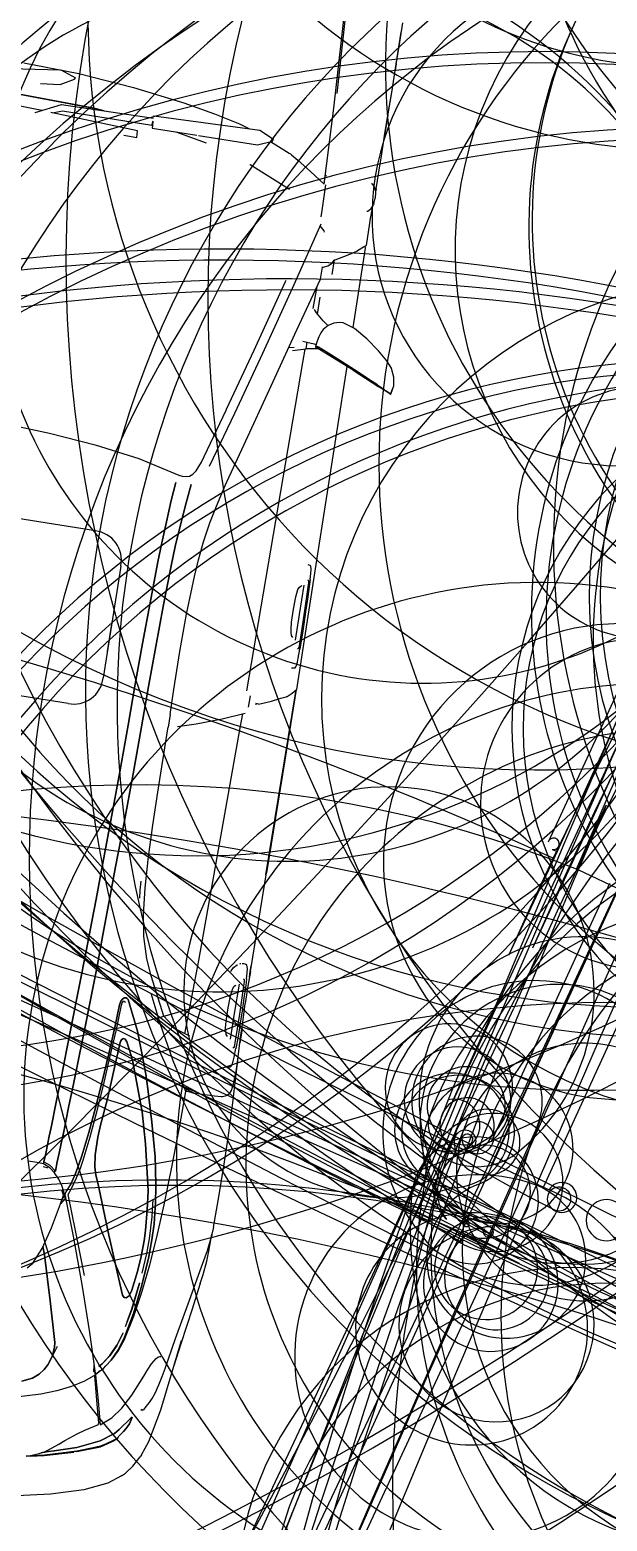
# Model space of a CAD drawing. Extents: x -640655 to -640254, y -1045449 to -1045159.
# Drawn here: x -640439.17 to -640437.814, y -1045409.075 to -1045405.577 of the extents above; entities that cross this region are included whole.
import ezdxf

# ---------------------------------------------------------------- set-up
doc = ezdxf.new("R2010")
doc.units = 0
doc.header["$MEASUREMENT"] = 0
doc.layers.get('0').update_dxf_attribs({"linetype": 'CONTINUOUS'})
doc.layers.add('T_stafaz', color=7, linetype='CONTINUOUS')

# ---------------------------------------------------------------- blocks, each defined once
blk = doc.blocks.new('berlingo')
for p, q in [((1587.2, -521.2), (3632.4, -515.8)), ((3815.2, -544.9), (3817.4, -492.9)), ((3810.4, -611.1), (3815.2, -544.9)), ((3808.8, -637.1), (3810.4, -611.1)), ((2917.9, -648.8), (3275.4, -648.8)), ((3275.4, -648.8), (3638.2, -648.8)), ((3808.8, -637.1), (3829.2, -638.9)), ((3826.6, -668.8), (3829.5, -636.3)), ((3585.2, -671.4), (2918.3, -672.2)), ((2756.6, -756.9), (2921.3, -757.4)), ((2346.5, -774.3), (2921.2, -773.2)), ((2921.2, -773.2), (3132.9, -773.5)), ((2246.1, -818.1), (2923.2, -815.6)), ((2903.3, -828.4), (2903.2, -815.6)), ((2923.2, -815.6), (3172.2, -817.2)), ((2285.8, -843.7), (2584.5, -843.8)), ((2584.5, -843.8), (2891.8, -844.2))]:
    blk.add_line(p, q)
for centre, radius, start, end in [((791.7, -640.6), 1445.3, 90.6429, 101.4903), ((1015.6, -5383.7), 6192.9, 89.33204, 92.22182), ((1296.5, -1476.7), 2295, 88.1756, 95.2181), ((11979.8, 787.8), 9058.6, 179.82409, 180.222), ((3028.5, -8780.9), 9599.2, 86.94978, 89.14194), ((3466.3, -310.2), 1117.3, 76.0971, 86.2551), ((3528.1, 67.6), 763.4, 70.7263, 83.0596), ((832.2, -1012.1), 1789.2, 94.077, 99.9533), ((1270.4, -5513), 6310.9, 92.57767, 95.14013), ((1175.7, -1363.5), 2163.3, 90.0113, 95.0156), ((2970.8, 198992.9), 198201.2, 269.480957, 269.53674), ((1369.2, -1215.7), 1997.1, 90.0203, 92.0247), ((1602.3, -63805.3), 64605.2, 89.43053, 90.147803), ((2681.2, -115777.4), 116574.9, 89.722453, 90.214672), ((2918.2, -12889.5), 13664.7, 87.64612, 89.09985), ((1139.6, -55759.4), 56594.8, 87.61417, 87.86707), ((3447.9, -239), 1026.4, 77.0085, 87.3434), ((2490, -14813.5), 15572.6, 89.01925, 90.50057), ((5700.4, 609.9), 2782.7, 177.0598, 179.2004), ((3287.1, 22289.7), 21535.4, 269.02659, 269.9787), ((3053, -8945), 9702, 87.01331, 88.66445), ((3398.4, -1684.4), 2449.4, 85.3782, 88.1028), ((3444.7, 616.7), 1206.1, 174.4579, 181.0787), ((-266.3, -7162.8), 8005.2, 76.86454, 78.33351), ((-266.3, -7162.8), 7979.2, 76.86454, 78.33351), ((2166.9, 183025.1), 182377.4, 269.92373, 270.021762), ((4178.6, -1110153.5), 1110803, 90.0650267, 90.1001923), ((-654.9, 198), 4505.8, 359.9999, 5.5819), ((1572.4, -190843.7), 191438.9, 89.597427, 89.990976), ((855.4, 318.5), 3039.4, 0.7676, 5.5779), ((2957.4, -72957.7), 73548.2, 89.568676, 90.03106), ((1684, -78771.6), 79328.6, 89.599454, 90.061356), ((3524.3, 302129.5), 301577.1, 269.755734, 270.021236), ((-1428.5, 273.1), 5226.7, 0.9794, 2.7817), ((10762.3, 572.3), 6954.4, 180.27334, 182.12815), ((510.8, -1964.2), 2461.3, 87.6436, 94.1671), ((536.8, -4065.6), 4561.2, 85.3517, 89.0554), ((-22074.6, 330.7), 25707, 359.93292, 0.37957), ((-48699.4, 212.4), 52432, 359.76785, 0.33917), ((157006.3, 1352.4), 153260.4, 180.309512, 180.505595), ((-18060.8, -172.9), 21888.3, 0.45265, 1.74326), ((194.2, -775.3), 1252.7, 95.5071, 97.6529), ((922.2, 394.6), 2747.5, 358.3895, 1.532), ((2885.2, 118.7), 2881.8, 173.4242, 178.8356), ((1631.2, 225.5), 1486.4, 172.4236, 177.4749), ((532.8, -3693.7), 4144.6, 87.6658, 92.3342), ((3728, 52.4), 2221.4, 170.1045, 176.4565), ((3728, 52.4), 2195.4, 170.1045, 176.4565), ((3078.6, 160.1), 3010.4, 175.2562, 179.3068), ((2453.2, 198), 2347.9, 175.244, 180.9331), ((-2596.9, 86), 6400.3, 359.23037, 2.47556), ((-33661.8, -575.2), 37567.9, 0.87733, 1.42535), ((1955.2, 60.8), 1108.1, 166.6109, 176.4596), ((7023.8, 54.8), 6934.8, 177.91704, 179.79024), ((4344.2, 6.1), 4207.7, 176.1173, 180.0831), ((-22176, -277.3), 25995.4, 0.61122, 1.30348), ((4300.9, -211), 3398.2, 172.6656, 176.4408), ((4300.9, -211), 3372.2, 172.6656, 176.4408), ((2132.8, 40.9), 2133.1, 176.3335, 181.0981), ((4681.2, 41), 4615.5, 178.0692, 180.509), ((6375.1, -83.6), 4871.9, 176.7856, 179.0114), ((6375.1, -83.6), 4845.9, 176.7856, 179.0114), ((4492.8, 44), 790.9, 172.4768, 177.6909), ((6857.6, 15), 3155.7, 178.8952, 180.2722), ((2132.8, -40.9), 2133.1, 178.9019, 183.6665), ((4681.2, -41), 4615.5, 179.491, 181.9308), ((4300.9, 211), 3372.2, 183.5592, 187.3344), ((6375.1, 83.6), 4845.9, 180.9886, 183.2144), ((157006.3, -1352.4), 153260.4, 179.494405, 179.690488), ((-2596.9, -86), 6400.3, 357.52444, 0.76963), ((-18060.8, 172.9), 21888.3, 358.25674, 359.54735), ((1114.8, -474.8), 1116.5, 155.0414, 157.429), ((1133.5, -474.8), 1116.5, 155.0414, 157.429), ((4344.2, -6.1), 4207.7, 179.9169, 183.8827), ((4300.9, 211), 3398.2, 183.5592, 187.3344), ((6375.1, 83.6), 4871.9, 180.9886, 183.2144), ((6857.6, -15), 3155.7, 179.7278, 181.1048), ((-48699.4, -212.4), 52432, 359.66083, 0.23215), ((-22176, 277.3), 25995.4, 358.69652, 359.38878), ((-33661.8, 575.2), 37567.9, 358.57465, 359.12267), ((7023.8, -54.8), 6934.8, 180.20976, 182.08296), ((4492.8, -44), 790.9, 182.3091, 187.5232), ((1955.2, -60.8), 1108.1, 183.5404, 193.3891), ((2453.2, -198), 2347.9, 179.0669, 184.756), ((2885.2, -118.7), 2881.8, 181.1644, 186.5758), ((3078.6, -160.1), 3010.4, 180.6932, 184.7438), ((3728, -52.4), 2221.4, 183.5435, 189.8955), ((3728, -52.4), 2195.4, 183.5435, 189.8955), ((-654.9, -198), 4505.8, 354.4181, 0.0001), ((1911.9, -100.5), 989, 187.1091, 192.3149), ((1911.9, -100.5), 963, 187.1091, 192.3149), ((1631.2, -225.5), 1486.4, 182.5251, 187.5764), ((-22074.6, -330.7), 25707, 359.62043, 0.06708), ((3639.8, -348.4), 48.3, 68.2408, 98.7673), ((10762.3, -572.3), 6954.4, 177.87185, 179.72666), ((1957.7, -105.4), 1101.1, 191.1016, 199.4994), ((922.2, -394.6), 2747.5, 358.468, 1.6105), ((-1428.5, -273.1), 5226.7, 357.2183, 359.0206), ((855.4, -318.5), 3039.4, 354.4221, 359.2324), ((2343.4, -291.5), 816.3, 190.0718, 198.5021), ((2343.4, -291.5), 790.3, 190.0718, 198.5021), ((81.8, -1803.4), 1329.7, 86.0474, 87.8247), ((3641.1, -470.7), 27.8, 316.1728, 5.3764), ((3635.4, -466.1), 35.1, 264.2413, 317.2444), ((4058.8, -491.6), 427.1, 181.2582, 188.1734), ((4003.8, -529.7), 272.3, 178.559, 185.5672), ((3870.4, -526.6), 122.2, 179.0146, 189.5462), ((1684, 78771.6), 79328.6, 269.938644, 270.400546), ((3524.3, -302129.5), 301577.1, 89.978764, 90.244266), ((3820.5, -524.6), 186.5, 188.5536, 226.5082), ((3889.3, -532.9), 158.2, 188.4378, 206.6899), ((3969.5, -481.5), 229.2, 196.5813, 209.693), ((3408.1, -516.8), 384.1, 348.2487, 358.5201), ((3480.9, -543.9), 327.1, 341.4203, 0.8449), ((1572.4, 190843.7), 191438.9, 270.009024, 270.402573), ((3444.7, -616.7), 1206.1, 178.9213, 185.5421), ((2957.4, 72957.7), 73548.2, 269.96894, 270.431324), ((3514.1, -741.5), 153.2, 68.1343, 91.1682), ((3368, -1036.2), 481.8, 42.5913, 65.0511), ((3860.1, -558.6), 120.9, 201.9889, 227.4071), ((3780.9, -589.1), 12, 209.3354, 256.0873), ((3777.6, -594.2), 6.55, 273.3969, 352.8492), ((3524.2, -586.8), 357.2, 335.8122, 355.6411), ((1815.4, -2246.3), 1595.9, 91.6676, 99.8287), ((1897.1, -3089.4), 2441.6, 89.3652, 93.0067), ((2166.9, -183025.1), 182377.4, 89.978238, 90.07627), ((4178.6, 1110153.5), 1110803, 269.8998077, 269.9349733), ((5700.4, -609.9), 2782.7, 180.7996, 182.9402), ((3597.2, -752.1), 132.3, 18.5001, 44.1293), ((3784.8, -644.5), 7.2, 205.5202, 329.9034), ((3699.6, -638), 109.2, 331.225, 0.4694), ((2044.9, -3907.4), 3272.2, 98.8222, 104.6036), ((1753.1, -1692.2), 1016, 91.3621, 99.8903), ((1864.4, -3004.9), 2332.3, 90.7897, 93.3278), ((2006.2, -4102.8), 3434.4, 88.6463, 92.9043), ((2096, -964.6), 295.4, 82.4002, 91.6707), ((2713.7, -673.2), 388.6, 180.7153, 190.167), ((2405.5, -1913), 1239.6, 88.7124, 93.1824), ((3512.1, -814.9), 149.4, 58.4532, 73.963), ((3530.8, -784.1), 125.2, 51.8974, 64.2529), ((3534, -760.2), 91.7, 27.5175, 52.2501), ((3574, -739.6), 63.9, 17.1366, 57.6999), ((3689.6, -650.9), 113, 293.42, 339.4168), ((3670.4, -625.7), 162, 293.4016, 344.559), ((112.7, -1766), 1094.3, 70.5703, 76.3708), ((-4782.6, -25347.6), 25328.3, 76.29121, 76.45033), ((1485.6, -1301.8), 586, 97.2062, 108.3026), ((1345.2, -804), 901.8, 359.1068, 4.5075), ((2861.5, -669.3), 557.9, 183.2129, 188.0035), ((3590.6, -704.2), 37.6, 277.5231, 308.5957), ((3604.7, -724.8), 12.8, 316.889, 33.1669), ((3610.3, -727.9), 25.7, 300.3468, 16.107), ((3600.5, -766.4), 134.5, 356.5926, 24.7226), ((3727.1, -648.8), 149.1, 290.8054, 325.5327), ((-224.7, -766.6), 1593.2, 359.0881, 0.6917), ((2490, 14813.5), 15572.6, 269.49943, 270.98075), ((11979.8, -787.8), 9058.6, 179.778, 180.17591), ((3287.1, -22289.7), 21535.4, 90.0213, 90.97341), ((2918.2, 12889.5), 13664.7, 270.90015, 272.35388), ((3053, 8945), 9702, 271.33555, 272.98669), ((3398.4, 1684.4), 2449.4, 271.8972, 274.6218), ((3447.9, 239), 1026.4, 272.6566, 282.9915), ((3558.3, -441.7), 302, 270.0326, 277.0717), ((3590.9, -680), 77.2, 273.6043, 294.7973), ((2970.8, -198992.9), 198201.2, 90.46326, 90.519043), ((2395.5, -572.4), 986.4, 193.156, 200.7097), ((1602.3, 63805.3), 64605.2, 269.852197, 270.56947), ((2243.2, -1815.8), 1040.2, 89.8153, 93.3266), ((2681.2, 115777.4), 116574.9, 269.785328, 270.277547), ((1139.6, 55759.4), 56594.8, 272.13293, 272.38583), ((3466.3, 310.2), 1117.3, 273.7449, 283.9029), ((3528.1, -67.6), 763.4, 276.9404, 289.2737), ((2890, -830.9), 13.5, 277.5174, 10.5972), ((3028.5, 8780.9), 9599.2, 270.85806, 273.05022), ((3586.9, -767.1), 60.7, 218.264, 256.3304), ((3593.8, -650.8), 176.5, 263.1027, 278.6462)]:
    blk.add_arc(centre, radius, start, end)
blk = doc.blocks.new('A$C3F1540E4')
at = {"linetype": 'Continuous'}
for p, q in [((1.5839, 0.8088), (1.5681, 0.7958)), ((1.5843, 0.809), (1.5839, 0.8088)), ((1.6033, 0.8178), (1.5843, 0.809)), ((1.6238, 0.8209), (1.6033, 0.8178)), ((1.6442, 0.8165), (1.6238, 0.8209)), ((1.6441, 0.8167), (1.6303, 0.8195)), ((1.644, 0.8159), (1.6311, 0.7867)), ((1.6421, 0.813), (1.6377, 0.8043)), ((1.6377, 0.8043), (1.6403, 0.8098)), ((1.6403, 0.8098), (1.6421, 0.813)), ((1.6421, 0.813), (1.6433, 0.8147)), ((1.6433, 0.8147), (1.644, 0.8159)), ((1.644, 0.8159), (1.6442, 0.8165)), ((1.6442, 0.8165), (1.6441, 0.8167)), ((1.5479, 0.7724), (1.5246, 0.7413)), ((1.5681, 0.7958), (1.5479, 0.7724)), ((1.6025, 0.7209), (1.6311, 0.7867)), ((1.6123, 0.7489), (1.6223, 0.7716)), ((1.6275, 0.7828), (1.6203, 0.7667)), ((1.6223, 0.7716), (1.6243, 0.776)), ((1.6243, 0.776), (1.6266, 0.781)), ((1.6266, 0.781), (1.6289, 0.786)), ((1.6289, 0.786), (1.6308, 0.7904)), ((1.6308, 0.7904), (1.6345, 0.7976)), ((1.6308, 0.7904), (1.6308, 0.7904)), ((1.6345, 0.7976), (1.6377, 0.8043)), ((1.6377, 0.8043), (1.6377, 0.8043)), ((1.5246, 0.7413), (1.505, 0.7086)), ((1.5998, 0.7205), (1.6123, 0.7489)), ((1.6203, 0.7667), (1.6013, 0.7236)), ((0.8253, 0.7087), (0.7792, 0.7086)), ((0.8767, 0.7084), (0.8013, 0.7077)), ((0.8928, 0.7085), (0.8253, 0.7087)), ((0.8767, 0.7084), (0.8928, 0.7085)), ((0.9448, 0.7083), (0.8928, 0.7085)), ((0.9958, 0.708), (0.9448, 0.7083)), ((0.9987, 0.7078), (0.9486, 0.7081)), ((1.0425, 0.7078), (0.9958, 0.708)), ((0.9987, 0.7078), (1.0425, 0.7076)), ((1.0425, 0.7076), (1.0424, 0.7076)), ((1.0643, 0.7077), (1.0425, 0.7078)), ((1.0902, 0.7076), (1.0427, 0.7077)), ((1.1345, 0.7075), (1.0902, 0.7076)), ((1.1738, 0.7075), (1.1345, 0.7075)), ((1.1639, 0.6967), (1.1709, 0.7036)), ((1.1709, 0.7036), (1.1806, 0.707)), ((1.1738, 0.7075), (1.1812, 0.7072)), ((1.1806, 0.707), (1.1827, 0.7075)), ((1.1827, 0.7075), (1.196, 0.7085)), ((1.2094, 0.7076), (1.196, 0.7085)), ((1.2094, 0.7076), (1.2115, 0.707)), ((1.2212, 0.7036), (1.2115, 0.707)), ((1.215, 0.7058), (1.2494, 0.7046)), ((1.2281, 0.6967), (1.2212, 0.7036)), ((1.2494, 0.7046), (1.2556, 0.7045)), ((1.2556, 0.7045), (1.3088, 0.705)), ((1.3124, 0.6993), (1.3088, 0.705)), ((1.3117, 0.7003), (1.3117, 0.702)), ((1.3117, 0.702), (1.3118, 0.702)), ((1.3118, 0.702), (1.3119, 0.7021)), ((1.3139, 0.7042), (1.3119, 0.7021)), ((1.3139, 0.7042), (1.3153, 0.7042)), ((1.3153, 0.7042), (1.5037, 0.7047)), ((1.505, 0.7086), (1.4959, 0.6805)), ((1.6025, 0.7209), (1.5757, 0.6572)), ((1.6013, 0.7236), (1.5824, 0.6809)), ((1.5874, 0.6924), (1.5998, 0.7205)), ((1.5958, 0.705), (2.0662, 0.7059)), ((2.0662, 0.7059), (2.3628, 0.7063)), ((2.1795, 0.6993), (2.2087, 0.6996)), ((2.2087, 0.6996), (2.2245, 0.6996)), ((2.2245, 0.6996), (2.2399, 0.6996)), ((2.2399, 0.6996), (2.2684, 0.6994)), ((2.3728, 0.6978), (2.3628, 0.7063)), ((2.3631, 0.7061), (2.5309, 0.7053)), ((2.3634, 0.7058), (2.3636, 0.706)), ((2.3636, 0.706), (2.3637, 0.706)), ((2.5324, 0.7052), (2.3637, 0.706)), ((2.5309, 0.7053), (2.7984, 0.7039)), ((2.8033, 0.7036), (2.5324, 0.7052)), ((3.0328, 0.7032), (2.7984, 0.7039)), ((2.8033, 0.7036), (3.0185, 0.7029)), ((3.0185, 0.7029), (3.0328, 0.7028)), ((3.0334, 0.7028), (3.0195, 0.7028)), ((3.0195, 0.7028), (3.0195, 0.7028)), ((3.0328, 0.7032), (3.068, 0.703)), ((3.0459, 0.7028), (3.0334, 0.7028)), ((3.0455, 0.7028), (3.0581, 0.7029)), ((3.0581, 0.7029), (3.0681, 0.703)), ((3.068, 0.703), (3.1087, 0.703)), ((3.1475, 0.7038), (3.1087, 0.703)), ((3.1898, 0.7046), (3.1475, 0.7038)), ((3.1692, 0.705), (3.164, 0.7041)), ((3.1793, 0.705), (3.1692, 0.705)), ((3.1692, 0.705), (3.1793, 0.705)), ((3.2018, 0.705), (3.1793, 0.705)), ((3.1793, 0.705), (3.2018, 0.705)), ((3.2417, 0.7064), (3.1898, 0.7046)), ((3.2703, 0.7066), (3.2417, 0.7064)), ((3.2441, 0.7064), (3.2436, 0.7064)), ((3.303, 0.7088), (3.2441, 0.7064)), ((3.2992, 0.7052), (3.2703, 0.7066)), ((3.3158, 0.7029), (3.2992, 0.7052)), ((3.3436, 0.7103), (3.303, 0.7088)), ((3.3241, 0.6994), (3.3158, 0.7029)), ((3.3851, 0.7115), (3.3436, 0.7103)), ((3.4267, 0.7124), (3.3851, 0.7115)), ((3.4941, 0.713), (3.4267, 0.7124)), ((3.5716, 0.7124), (3.4941, 0.713)), ((3.6387, 0.7111), (3.5716, 0.7124)), ((3.6387, 0.7111), (3.6558, 0.7105)), ((3.6589, 0.7103), (3.6558, 0.7105)), ((3.6961, 0.7094), (3.6559, 0.7105)), ((3.6559, 0.7105), (3.663, 0.7103)), ((3.6948, 0.7061), (3.6589, 0.7103)), ((3.7351, 0.6985), (3.6948, 0.7061)), ((3.7203, 0.7086), (3.6961, 0.7094)), ((3.7521, 0.7049), (3.7203, 0.7086)), ((3.7745, 0.7014), (3.7521, 0.7049)), ((3.7745, 0.7014), (3.8156, 0.695)), ((1.1631, 0.6942), (1.1639, 0.6967)), ((1.2289, 0.6939), (1.2281, 0.6967)), ((1.3235, 0.6873), (1.3124, 0.6993)), ((1.324, 0.6867), (1.3235, 0.6873)), ((1.3249, 0.6854), (1.324, 0.6867)), ((1.3322, 0.6744), (1.3249, 0.6854)), ((1.3423, 0.6576), (1.3322, 0.6744)), ((1.4959, 0.6805), (1.4967, 0.6706)), ((1.4967, 0.6706), (1.5004, 0.6586)), ((1.5824, 0.6809), (1.5724, 0.6584)), ((1.5745, 0.663), (1.5754, 0.6652)), ((1.5754, 0.6652), (1.5764, 0.6673)), ((1.5764, 0.6673), (1.5772, 0.6692)), ((1.5772, 0.6692), (1.5779, 0.6708)), ((1.5779, 0.6708), (1.5874, 0.6924)), ((2.0687, 0.6868), (2.0695, 0.6919)), ((2.0718, 0.6945), (2.0695, 0.6919)), ((2.0789, 0.6964), (2.0718, 0.6945)), ((2.0888, 0.6974), (2.0789, 0.6964)), ((2.1032, 0.6982), (2.0888, 0.6974)), ((2.1032, 0.6982), (2.1193, 0.6985)), ((2.1056, 0.6947), (2.1052, 0.6927)), ((2.1056, 0.6947), (2.1068, 0.6953)), ((2.1079, 0.6956), (2.1068, 0.6953)), ((2.1112, 0.6961), (2.1079, 0.6956)), ((2.116, 0.6963), (2.1112, 0.6961)), ((2.1877, 0.6971), (2.116, 0.6963)), ((2.1183, 0.6853), (2.1879, 0.6851)), ((2.1193, 0.6985), (2.1491, 0.6991)), ((2.1216, 0.679), (2.1194, 0.6816)), ((2.125, 0.6758), (2.1216, 0.679)), ((2.1308, 0.6732), (2.125, 0.6758)), ((2.1486, 0.6711), (2.1308, 0.6732)), ((2.1776, 0.67), (2.1486, 0.6711)), ((2.1491, 0.6991), (2.1795, 0.6993)), ((2.2087, 0.6705), (2.1776, 0.67)), ((2.2555, 0.6976), (2.1877, 0.6971)), ((2.1879, 0.6851), (2.249, 0.6854)), ((2.2252, 0.6718), (2.2087, 0.6705)), ((2.2323, 0.6735), (2.2252, 0.6718)), ((2.2397, 0.6755), (2.2323, 0.6735)), ((2.244, 0.6788), (2.2397, 0.6755)), ((2.2605, 0.6974), (2.2555, 0.6976)), ((2.2645, 0.697), (2.2605, 0.6974)), ((2.2667, 0.6963), (2.2645, 0.697)), ((2.2651, 0.6969), (2.2659, 0.6968)), ((2.2659, 0.6968), (2.2679, 0.696)), ((2.2679, 0.696), (2.2667, 0.6963)), ((2.2679, 0.696), (2.2682, 0.6938)), ((2.2894, 0.699), (2.2684, 0.6994)), ((2.2989, 0.6985), (2.2894, 0.699)), ((2.3071, 0.6976), (2.2989, 0.6985)), ((2.3108, 0.6966), (2.3071, 0.6976)), ((2.3128, 0.6952), (2.3108, 0.6966)), ((2.314, 0.6918), (2.3128, 0.6952)), ((2.3145, 0.6867), (2.314, 0.6918)), ((2.3749, 0.696), (2.3728, 0.6978)), ((2.3822, 0.6872), (2.3749, 0.696)), ((2.3826, 0.6867), (2.3822, 0.6872)), ((2.3833, 0.6854), (2.3826, 0.6867)), ((2.389, 0.6735), (2.3833, 0.6854)), ((2.3988, 0.653), (2.389, 0.6735)), ((3.0171, 0.6865), (3.0175, 0.6891)), ((3.0171, 0.6851), (3.0172, 0.6861)), ((3.0175, 0.681), (3.0171, 0.6851)), ((3.0198, 0.6925), (3.0175, 0.6891)), ((3.0179, 0.6773), (3.0179, 0.6781)), ((3.019, 0.6756), (3.0179, 0.6773)), ((3.0269, 0.695), (3.0198, 0.6925)), ((3.0222, 0.6704), (3.0221, 0.6704)), ((3.0296, 0.6623), (3.0222, 0.6704)), ((3.0369, 0.6963), (3.0269, 0.695)), ((3.0513, 0.6971), (3.0369, 0.6963)), ((3.0513, 0.6971), (3.0673, 0.6975)), ((3.0536, 0.6919), (3.0532, 0.6899)), ((3.0536, 0.6919), (3.0548, 0.6925)), ((3.0559, 0.6928), (3.0548, 0.6925)), ((3.0592, 0.6934), (3.0559, 0.6928)), ((3.064, 0.6936), (3.0592, 0.6934)), ((3.1357, 0.6941), (3.064, 0.6936)), ((3.0662, 0.6817), (3.1359, 0.681)), ((3.0673, 0.6975), (3.0971, 0.6981)), ((3.073, 0.6711), (3.0696, 0.6746)), ((3.0788, 0.6683), (3.073, 0.6711)), ((3.0966, 0.6659), (3.0788, 0.6683)), ((3.1255, 0.6646), (3.0966, 0.6659)), ((3.0971, 0.6981), (3.1275, 0.6983)), ((3.1567, 0.6649), (3.1255, 0.6646)), ((3.1275, 0.6983), (3.1568, 0.6985)), ((3.2036, 0.6943), (3.1357, 0.6941)), ((3.1359, 0.681), (3.197, 0.681)), ((3.1732, 0.6662), (3.1567, 0.6649)), ((3.1568, 0.6985), (3.1726, 0.6984)), ((3.1726, 0.6984), (3.1879, 0.6983)), ((3.1802, 0.668), (3.1732, 0.6662)), ((3.1876, 0.6701), (3.1802, 0.668)), ((3.1919, 0.6737), (3.1876, 0.6701)), ((3.1879, 0.6983), (3.2165, 0.6979)), ((3.2085, 0.6941), (3.2036, 0.6943)), ((3.2126, 0.6936), (3.2085, 0.6941)), ((3.2147, 0.6928), (3.2126, 0.6936)), ((3.2128, 0.6935), (3.214, 0.6934)), ((3.214, 0.6934), (3.2159, 0.6925)), ((3.2159, 0.6925), (3.2147, 0.6928)), ((3.2159, 0.6925), (3.2163, 0.6903)), ((3.2374, 0.6972), (3.2165, 0.6979)), ((3.247, 0.6965), (3.2374, 0.6972)), ((3.2551, 0.6953), (3.247, 0.6965)), ((3.2588, 0.694), (3.2551, 0.6953)), ((3.2608, 0.692), (3.2588, 0.694)), ((3.262, 0.6876), (3.2608, 0.692)), ((3.2623, 0.6845), (3.262, 0.6876)), ((3.3241, 0.6994), (3.3282, 0.6956)), ((3.3282, 0.6956), (3.3314, 0.6903)), ((3.3314, 0.6903), (3.3333, 0.6842)), ((3.3333, 0.6842), (3.3334, 0.6835)), ((3.3334, 0.6835), (3.3337, 0.6817)), ((3.3337, 0.6817), (3.3352, 0.6659)), ((3.3352, 0.6659), (3.3352, 0.6371)), ((3.8171, 0.6824), (3.7351, 0.6985)), ((3.8156, 0.695), (3.8363, 0.6916)), ((3.9103, 0.6644), (3.8171, 0.6824)), ((3.8363, 0.6916), (3.9207, 0.6786)), ((3.9889, 0.6684), (3.9134, 0.6789)), ((3.9135, 0.6789), (3.9134, 0.6789)), ((3.9207, 0.6786), (3.9747, 0.6703)), ((4.0811, 0.656), (3.9889, 0.6684)), ((1.3532, 0.6385), (1.3423, 0.6576)), ((1.3538, 0.6374), (1.3532, 0.6385)), ((1.3883, 0.6369), (1.3538, 0.6374)), ((1.3546, 0.6368), (1.3538, 0.6374)), ((1.3619, 0.6326), (1.3546, 0.6368)), ((1.3701, 0.6238), (1.3619, 0.6326)), ((1.4992, 0.6333), (1.4832, 0.6149)), ((1.5081, 0.6461), (1.4992, 0.6333)), ((1.5004, 0.6586), (1.5076, 0.6465)), ((1.5076, 0.6465), (1.5191, 0.6364)), ((1.5191, 0.6364), (1.5274, 0.6323)), ((1.5274, 0.6323), (1.5372, 0.6291)), ((1.5615, 0.6317), (1.5605, 0.6272)), ((1.5608, 0.6294), (1.5615, 0.6317)), ((1.5668, 0.645), (1.5615, 0.6317)), ((1.5615, 0.6317), (1.5639, 0.6378)), ((1.5757, 0.6572), (1.5635, 0.6282)), ((1.5639, 0.6378), (1.5668, 0.645)), ((1.5663, 0.6249), (1.5648, 0.6312)), ((1.5724, 0.6584), (1.5668, 0.645)), ((1.5668, 0.645), (1.5697, 0.6522)), ((1.5697, 0.6522), (1.5729, 0.6595)), ((1.5697, 0.6522), (1.5724, 0.6584)), ((1.5724, 0.6584), (1.5729, 0.6595)), ((1.5729, 0.6595), (1.5734, 0.6606)), ((1.5734, 0.6606), (1.5739, 0.6619)), ((1.5739, 0.6619), (1.5745, 0.663)), ((2.4104, 0.6241), (2.3988, 0.653)), ((3.0388, 0.6583), (3.0296, 0.6623)), ((3.0399, 0.6581), (3.0388, 0.6583)), ((3.3352, 0.6371), (3.3352, 0.6168)), ((3.9843, 0.6512), (3.9103, 0.6644)), ((3.9583, 0.6341), (3.9578, 0.6364)), ((3.9593, 0.6319), (3.9581, 0.6347)), ((3.9608, 0.6301), (3.9593, 0.6319)), ((3.9644, 0.627), (3.9608, 0.6301)), ((4.0034, 0.647), (3.9843, 0.6512)), ((4.0238, 0.6423), (4.0034, 0.647)), ((4.0451, 0.6373), (4.0238, 0.6423)), ((4.0579, 0.6319), (4.0451, 0.6373)), ((4.0686, 0.6271), (4.0579, 0.6319)), ((4.1595, 0.64), (4.0811, 0.656)), ((4.1925, 0.6277), (4.1595, 0.64)), ((1.2902, 0.6021), (1.2796, 0.5913)), ((1.2928, 0.6033), (1.2902, 0.6021)), ((1.3744, 0.6143), (1.3701, 0.6238)), ((1.3751, 0.6105), (1.3744, 0.6143)), ((1.4031, 0.6116), (1.3749, 0.6116)), ((1.5399, 0.5724), (1.4031, 0.6116)), ((1.4743, 0.6054), (1.4217, 0.6063)), ((1.4854, 0.6174), (1.4453, 0.6174)), ((1.4832, 0.6149), (1.4762, 0.6091)), ((1.5372, 0.6291), (1.5484, 0.6268)), ((1.5484, 0.6268), (1.561, 0.6251)), ((1.5536, 0.5936), (1.5542, 0.6034)), ((1.5542, 0.6034), (1.5559, 0.6205)), ((1.5703, 0.6038), (1.5543, 0.6041)), ((1.5559, 0.6205), (1.5566, 0.6257)), ((1.5605, 0.6272), (1.5608, 0.6294)), ((1.5606, 0.6256), (1.5605, 0.6272)), ((1.5605, 0.6272), (1.561, 0.6251)), ((1.561, 0.6251), (1.5606, 0.6256)), ((1.561, 0.6251), (1.5623, 0.626)), ((1.5616, 0.6254), (1.561, 0.6251)), ((1.5623, 0.626), (1.5616, 0.6254)), ((1.5623, 0.626), (1.5635, 0.6282)), ((1.5629, 0.627), (1.5623, 0.626)), ((1.5635, 0.6282), (1.5629, 0.627)), ((1.5683, 0.6124), (1.5663, 0.6249)), ((1.5691, 0.6051), (1.5683, 0.6124)), ((1.5692, 0.6038), (1.5691, 0.6051)), ((1.5788, 0.5729), (1.5703, 0.6038)), ((1.6027, 0.6016), (1.5708, 0.602)), ((2.254, 0.5934), (1.6027, 0.6016)), ((2.4217, 0.6019), (2.3946, 0.6024)), ((2.4104, 0.6241), (2.4104, 0.6177)), ((2.4122, 0.6183), (2.4104, 0.6183)), ((2.4129, 0.6183), (2.4122, 0.6183)), ((2.4578, 0.5447), (2.4363, 0.5966)), ((3.3349, 0.5978), (3.2683, 0.557)), ((3.3336, 0.5984), (3.3308, 0.5985)), ((3.3309, 0.5954), (3.3338, 0.5977)), ((3.3326, 0.5984), (3.3352, 0.6168)), ((3.3336, 0.5977), (3.3336, 0.6019)), ((3.3336, 0.597), (3.3336, 0.5975)), ((3.4161, 0.5961), (3.3349, 0.5978)), ((3.5112, 0.5932), (3.4161, 0.5961)), ((3.9782, 0.6178), (3.9644, 0.627)), ((3.9952, 0.6098), (3.9782, 0.6178)), ((4.0099, 0.6047), (3.9952, 0.6098)), ((4.0583, 0.5834), (4.0099, 0.6047)), ((4.0793, 0.6215), (4.0686, 0.6271)), ((4.0872, 0.6168), (4.0793, 0.6215)), ((4.0872, 0.6168), (4.0889, 0.6147)), ((4.0872, 0.6109), (4.0889, 0.6147)), ((4.0896, 0.6106), (4.0873, 0.6113)), ((4.0883, 0.6135), (4.0887, 0.6133)), ((4.0887, 0.6133), (4.0897, 0.6102)), ((4.1925, 0.6277), (4.1975, 0.6253)), ((4.2219, 0.6117), (4.1975, 0.6253)), ((4.2219, 0.6117), (4.2414, 0.5977)), ((4.2486, 0.5896), (4.2414, 0.5977)), ((1.0024, 0.5799), (0.7935, 0.5702)), ((0.7955, 0.5732), (0.9674, 0.5814)), ((1.182, 0.5857), (1.0024, 0.5799)), ((1.1574, 0.5491), (1.182, 0.5857)), ((1.1623, 0.5881), (1.1604, 0.585)), ((1.1832, 0.5888), (1.2435, 0.5895)), ((1.2435, 0.5895), (1.259, 0.5896)), ((1.276, 0.5922), (1.4264, 0.5522)), ((1.6779, 0.5336), (1.5399, 0.5724)), ((1.5712, 0.5757), (1.5713, 0.5754)), ((1.5713, 0.5754), (1.5739, 0.5629)), ((2.3843, 0.5916), (2.254, 0.5934)), ((2.4725, 0.5902), (2.4387, 0.5908)), ((3.0266, 0.5792), (2.4725, 0.5902)), ((3.2013, 0.5743), (3.0266, 0.5792)), ((3.2054, 0.5864), (3.1936, 0.5513)), ((3.6052, 0.5891), (3.5112, 0.5932)), ((3.5674, 0.5629), (3.5224, 0.5555)), ((3.5224, 0.5555), (3.5674, 0.5629)), ((3.6026, 0.568), (3.5674, 0.5629)), ((3.5674, 0.5629), (3.6026, 0.568)), ((3.5967, 0.5605), (3.6087, 0.5619)), ((3.6528, 0.5724), (3.6026, 0.568)), ((3.6026, 0.568), (3.6528, 0.5724)), ((3.6829, 0.5838), (3.6052, 0.5891)), ((3.6087, 0.5619), (3.6375, 0.5645)), ((3.6375, 0.5645), (3.6895, 0.5664)), ((3.6906, 0.5731), (3.6528, 0.5724)), ((3.6528, 0.5724), (3.6906, 0.5731)), ((3.7497, 0.5773), (3.6829, 0.5838)), ((3.6895, 0.5664), (3.7248, 0.5655)), ((3.7352, 0.5718), (3.6906, 0.5731)), ((3.6906, 0.5731), (3.7352, 0.5718)), ((3.7248, 0.5655), (3.7717, 0.562)), ((3.805, 0.566), (3.7352, 0.5718)), ((3.7352, 0.5718), (3.805, 0.566)), ((3.8137, 0.5693), (3.7497, 0.5773)), ((3.7946, 0.5603), (3.7958, 0.5602)), ((3.858, 0.552), (3.7956, 0.5602)), ((3.7958, 0.5602), (3.8596, 0.5519)), ((3.8686, 0.5573), (3.805, 0.566)), ((3.805, 0.566), (3.8686, 0.5573)), ((3.8739, 0.5594), (3.8137, 0.5693)), ((4.092, 0.5655), (4.0583, 0.5834)), ((4.1179, 0.5456), (4.092, 0.5655)), ((4.1089, 0.5923), (4.1129, 0.5889)), ((4.1116, 0.5923), (4.1089, 0.5923)), ((4.1129, 0.5889), (4.1089, 0.5923)), ((4.1089, 0.5923), (4.1116, 0.5923)), ((4.125, 0.5884), (4.1116, 0.5923)), ((4.1116, 0.5923), (4.125, 0.5884)), ((4.1129, 0.5889), (4.1236, 0.5817)), ((4.1236, 0.5817), (4.1129, 0.5889)), ((4.1236, 0.5817), (4.1314, 0.575)), ((4.1314, 0.575), (4.1236, 0.5817)), ((4.1311, 0.586), (4.125, 0.5884)), ((4.125, 0.5884), (4.1311, 0.586)), ((4.1381, 0.5821), (4.1311, 0.586)), ((4.1311, 0.586), (4.1381, 0.5821)), ((4.1314, 0.575), (4.142, 0.5665)), ((4.142, 0.5665), (4.1314, 0.575)), ((4.145, 0.5777), (4.1381, 0.5821)), ((4.1381, 0.5821), (4.145, 0.5777)), ((4.142, 0.5665), (4.153, 0.5579)), ((4.153, 0.5579), (4.142, 0.5665)), ((4.1537, 0.5717), (4.145, 0.5777)), ((4.145, 0.5777), (4.1537, 0.5717)), ((4.1654, 0.5632), (4.1537, 0.5717)), ((4.1537, 0.5717), (4.1654, 0.5632)), ((4.1671, 0.564), (4.1613, 0.5685)), ((4.1687, 0.5585), (4.1654, 0.5632)), ((4.1654, 0.5632), (4.1687, 0.5585)), ((4.1888, 0.5302), (4.1686, 0.5618)), ((4.2486, 0.5896), (4.2709, 0.5607)), ((4.2709, 0.5607), (4.2951, 0.507)), ((1.136, 0.5157), (1.1574, 0.5491)), ((1.422, 0.5317), (1.4185, 0.5326)), ((1.5923, 0.4841), (1.422, 0.5317)), ((1.4264, 0.5522), (1.5969, 0.5045)), ((1.8056, 0.4979), (1.6779, 0.5336)), ((2.4794, 0.4865), (2.4578, 0.5447)), ((3.1936, 0.5513), (3.1681, 0.5188)), ((3.2683, 0.557), (3.1862, 0.5133)), ((3.4183, 0.5296), (3.3421, 0.5086)), ((3.3421, 0.5086), (3.4183, 0.5296)), ((3.4974, 0.5503), (3.4183, 0.5296)), ((3.4183, 0.5296), (3.4974, 0.5503)), ((3.4709, 0.5229), (3.5638, 0.5438)), ((3.5638, 0.5438), (3.4709, 0.5229)), ((3.5224, 0.5555), (3.4974, 0.5503)), ((3.4974, 0.5503), (3.5224, 0.5555)), ((3.5638, 0.5438), (3.5793, 0.5464)), ((3.5793, 0.5464), (3.5638, 0.5438)), ((3.5793, 0.5464), (3.6232, 0.5514)), ((3.6232, 0.5514), (3.5793, 0.5464)), ((3.6232, 0.5514), (3.6714, 0.5549)), ((3.6714, 0.5549), (3.6232, 0.5514)), ((3.6714, 0.5549), (3.696, 0.5557)), ((3.696, 0.5557), (3.6714, 0.5549)), ((3.696, 0.5557), (3.7331, 0.5545)), ((3.7331, 0.5545), (3.696, 0.5557)), ((3.7331, 0.5545), (3.7696, 0.5513)), ((3.7696, 0.5513), (3.7331, 0.5545)), ((3.7696, 0.5513), (3.8145, 0.5448)), ((3.8145, 0.5448), (3.7696, 0.5513)), ((3.8299, 0.5257), (3.8035, 0.5149)), ((3.8035, 0.5149), (3.8299, 0.5257)), ((3.8145, 0.5448), (3.8285, 0.5409)), ((3.8285, 0.5409), (3.8145, 0.5448)), ((3.8285, 0.5409), (3.8344, 0.5351)), ((3.8344, 0.5351), (3.8285, 0.5409)), ((3.8343, 0.5301), (3.8299, 0.5257)), ((3.8299, 0.5257), (3.8343, 0.5301)), ((3.8344, 0.5351), (3.8343, 0.5301)), ((3.8343, 0.5301), (3.8344, 0.5351)), ((3.8826, 0.5471), (3.858, 0.552)), ((3.8596, 0.5519), (3.9018, 0.5433)), ((3.9264, 0.5456), (3.8686, 0.5573)), ((3.8686, 0.5573), (3.9264, 0.5456)), ((3.929, 0.5466), (3.8739, 0.5594)), ((3.889, 0.5459), (3.8826, 0.5471)), ((3.9167, 0.5402), (3.9176, 0.54)), ((3.9176, 0.54), (3.9481, 0.5305)), ((3.9571, 0.5358), (3.9264, 0.5456)), ((3.9264, 0.5456), (3.9571, 0.5358)), ((3.929, 0.5466), (3.9584, 0.5363)), ((3.929, 0.5466), (3.929, 0.5466)), ((3.9584, 0.5363), (3.929, 0.5466)), ((3.9738, 0.5182), (3.9476, 0.5306)), ((3.9481, 0.5305), (3.9747, 0.518)), ((3.9843, 0.523), (3.9571, 0.5358)), ((3.9571, 0.5358), (3.9843, 0.523)), ((3.9584, 0.5363), (3.9843, 0.523)), ((3.9843, 0.523), (3.9584, 0.5363)), ((4.1387, 0.5214), (4.1179, 0.5456)), ((4.153, 0.5579), (4.1754, 0.5273)), ((4.1754, 0.5273), (4.153, 0.5579)), ((4.1798, 0.5422), (4.1687, 0.5585)), ((4.1687, 0.5585), (4.1798, 0.5422)), ((4.1754, 0.5273), (4.1995, 0.4757)), ((4.1995, 0.4757), (4.1754, 0.5273)), ((4.1877, 0.53), (4.1798, 0.5422)), ((4.1798, 0.5422), (4.1877, 0.53)), ((4.1943, 0.5132), (4.1877, 0.53)), ((4.1877, 0.53), (4.1943, 0.5132)), ((4.209, 0.4769), (4.1888, 0.5302)), ((1.1029, 0.4455), (1.1227, 0.4926)), ((1.1227, 0.4926), (1.1241, 0.496)), ((1.1241, 0.496), (1.126, 0.499)), ((1.126, 0.499), (1.136, 0.5157)), ((1.1638, 0.4065), (1.2062, 0.5066)), ((1.5969, 0.5045), (1.7465, 0.4613)), ((1.9166, 0.4667), (1.8056, 0.4979)), ((3.1681, 0.5188), (3.0797, 0.4745)), ((3.1862, 0.5133), (3.1207, 0.4808)), ((3.3096, 0.4981), (3.2584, 0.4803)), ((3.2584, 0.4803), (3.3096, 0.4981)), ((3.3421, 0.5086), (3.3096, 0.4981)), ((3.3096, 0.4981), (3.3421, 0.5086)), ((3.3419, 0.4841), (3.3976, 0.5033)), ((3.3976, 0.5033), (3.3419, 0.4841)), ((3.3976, 0.5033), (3.4709, 0.5229)), ((3.4709, 0.5229), (3.3976, 0.5033)), ((3.8035, 0.5149), (3.6955, 0.4715)), ((3.6955, 0.4715), (3.8035, 0.5149)), ((3.9287, 0.4629), (4.0205, 0.4905)), ((3.9962, 0.5032), (3.9738, 0.5182)), ((3.9747, 0.518), (3.9967, 0.5033)), ((3.9993, 0.5126), (3.9843, 0.523)), ((3.9843, 0.523), (3.9992, 0.5127)), ((4.0035, 0.4968), (3.9962, 0.5032)), ((3.9967, 0.5033), (4.0035, 0.497)), ((3.9992, 0.5127), (3.9995, 0.5125)), ((4.0063, 0.5078), (3.9996, 0.5124)), ((4.0035, 0.497), (4.0033, 0.4969)), ((4.0152, 0.4995), (4.0063, 0.5078)), ((4.0131, 0.5015), (4.0132, 0.5015)), ((4.0132, 0.5015), (4.0236, 0.4918)), ((4.0236, 0.4918), (4.0152, 0.4995)), ((4.0246, 0.4921), (4.0177, 0.4894)), ((4.0191, 0.4899), (4.019, 0.49)), ((4.0246, 0.4921), (4.0431, 0.4687)), ((4.0248, 0.4918), (4.0832, 0.508)), ((4.0824, 0.5041), (4.0259, 0.4904)), ((4.1264, 0.5154), (4.0824, 0.5041)), ((4.0832, 0.508), (4.1292, 0.5192)), ((4.125, 0.5182), (4.1273, 0.5156)), ((4.1344, 0.517), (4.1264, 0.5154)), ((4.1292, 0.5192), (4.1387, 0.5214)), ((4.1324, 0.52), (4.1346, 0.5174)), ((4.1348, 0.517), (4.1344, 0.517)), ((4.1346, 0.5174), (4.1349, 0.5168)), ((4.138, 0.517), (4.1357, 0.517)), ((4.1563, 0.4877), (4.138, 0.517)), ((4.2083, 0.4764), (4.1943, 0.5132)), ((4.1943, 0.5132), (4.2083, 0.4764)), ((4.2951, 0.507), (4.3173, 0.4312)), ((1.5923, 0.4841), (1.587, 0.4856)), ((1.739, 0.4417), (1.5923, 0.4841)), ((1.7465, 0.4613), (1.8783, 0.4224)), ((1.9671, 0.4539), (1.9166, 0.4667)), ((2.4925, 0.4446), (2.4794, 0.4865)), ((3.0414, 0.4582), (2.9909, 0.4431)), ((3.0797, 0.4745), (3.0414, 0.4582)), ((3.2129, 0.463), (3.143, 0.4297)), ((3.143, 0.4297), (3.2129, 0.463)), ((3.2584, 0.4803), (3.2129, 0.463)), ((3.2129, 0.463), (3.2584, 0.4803)), ((3.2414, 0.4423), (3.2711, 0.4574)), ((3.2711, 0.4574), (3.2414, 0.4423)), ((3.2711, 0.4574), (3.2857, 0.4639)), ((3.2857, 0.4639), (3.2711, 0.4574)), ((3.2857, 0.4639), (3.3419, 0.4841)), ((3.3419, 0.4841), (3.2857, 0.4639)), ((3.6955, 0.4715), (3.5787, 0.4269)), ((3.5787, 0.4269), (3.6955, 0.4715)), ((3.8198, 0.4268), (3.9287, 0.4629)), ((4.0169, 0.4867), (4.0031, 0.4853)), ((4.0177, 0.4894), (4.016, 0.4878)), ((4.0172, 0.4862), (4.016, 0.4878)), ((4.0431, 0.4687), (4.06, 0.4407)), ((4.1678, 0.4715), (4.1563, 0.4877)), ((4.1737, 0.463), (4.1678, 0.4715)), ((4.1798, 0.4557), (4.1737, 0.463)), ((4.1873, 0.445), (4.1798, 0.4557)), ((4.1995, 0.4757), (4.2154, 0.424)), ((4.2154, 0.424), (4.1995, 0.4757)), ((4.2289, 0.4028), (4.2083, 0.4764)), ((4.2083, 0.4764), (4.2289, 0.4028)), ((4.2297, 0.4029), (4.211, 0.47)), ((1.0802, 0.4162), (1.0962, 0.4516)), ((1.1013, 0.4494), (1.0962, 0.4516)), ((1.115, 0.4166), (1.1013, 0.4494)), ((1.7419, 0.4409), (1.739, 0.4417)), ((1.8729, 0.4022), (1.7419, 0.4409)), ((2.0084, 0.4447), (1.9671, 0.4539)), ((2.0548, 0.4371), (2.0084, 0.4447)), ((2.0984, 0.4317), (2.0548, 0.4371)), ((2.1386, 0.4283), (2.0984, 0.4317)), ((2.2287, 0.4242), (2.1386, 0.4283)), ((2.3175, 0.4225), (2.2287, 0.4242)), ((2.408, 0.4224), (2.3175, 0.4225)), ((2.4675, 0.4226), (2.408, 0.4224)), ((2.4675, 0.4226), (2.4969, 0.4228)), ((2.4675, 0.4226), (2.4675, 0.4226)), ((2.5009, 0.4228), (2.4969, 0.4228)), ((2.6513, 0.4228), (2.5009, 0.4228)), ((2.7299, 0.4232), (2.6513, 0.4228)), ((2.8051, 0.4249), (2.7299, 0.4232)), ((2.8779, 0.4286), (2.8051, 0.4249)), ((2.941, 0.4348), (2.8779, 0.4286)), ((2.9039, 0.4201), (2.885, 0.4179)), ((2.9909, 0.4431), (2.941, 0.4348)), ((3.1408, 0.4272), (3.1399, 0.4246)), ((3.1399, 0.4246), (3.1408, 0.4272)), ((3.1399, 0.4246), (3.1399, 0.4224)), ((3.1399, 0.4224), (3.1399, 0.4246)), ((3.1399, 0.4246), (3.1399, 0.4244)), ((3.1399, 0.4224), (3.1406, 0.4201)), ((3.1406, 0.4201), (3.1399, 0.4224)), ((3.1405, 0.4203), (3.1406, 0.4201)), ((3.1406, 0.4201), (3.144, 0.4167)), ((3.144, 0.4167), (3.1406, 0.4201)), ((3.143, 0.4297), (3.1408, 0.4272)), ((3.1408, 0.4272), (3.143, 0.4297)), ((3.1493, 0.4193), (3.1475, 0.4216)), ((3.1478, 0.4213), (3.1479, 0.4224)), ((3.1479, 0.4224), (3.1506, 0.424)), ((3.2347, 0.4342), (3.2358, 0.4376)), ((3.2358, 0.4376), (3.2347, 0.4342)), ((3.2359, 0.4317), (3.2347, 0.4342)), ((3.2347, 0.4342), (3.2359, 0.4317)), ((3.2358, 0.4376), (3.2414, 0.4423)), ((3.2414, 0.4423), (3.2358, 0.4376)), ((3.2386, 0.4291), (3.2359, 0.4317)), ((3.2359, 0.4317), (3.2386, 0.4291)), ((3.2425, 0.4279), (3.2386, 0.4291)), ((3.2386, 0.4291), (3.2391, 0.429)), ((3.2386, 0.4291), (3.2425, 0.4279)), ((3.2452, 0.4275), (3.2425, 0.4279)), ((3.2425, 0.4279), (3.2452, 0.4275)), ((3.245, 0.4276), (3.2452, 0.4275)), ((3.3128, 0.4232), (3.2452, 0.4275)), ((3.2452, 0.4275), (3.3128, 0.4232)), ((3.3802, 0.4182), (3.3128, 0.4232)), ((3.3128, 0.4232), (3.3802, 0.4182)), ((3.5787, 0.4269), (3.562, 0.4192)), ((3.562, 0.4192), (3.5787, 0.4269)), ((3.7981, 0.4298), (3.7007, 0.3941)), ((3.7112, 0.389), (3.8198, 0.4268)), ((4.06, 0.4407), (4.0752, 0.4085)), ((4.1982, 0.4321), (4.1873, 0.445)), ((4.2155, 0.4107), (4.1982, 0.4321)), ((4.2154, 0.424), (4.2194, 0.4115)), ((4.2194, 0.4115), (4.2154, 0.424)), ((4.3173, 0.4312), (4.3368, 0.338)), ((1.0734, 0.3667), (1.0808, 0.3905)), ((1.0859, 0.1651), (1.0802, 0.4162)), ((1.1152, 0.276), (1.115, 0.4166)), ((1.1636, 0.4061), (1.1638, 0.4065)), ((1.8928, 0.3935), (1.8712, 0.403)), ((1.9022, 0.3871), (1.8928, 0.3935)), ((1.9082, 0.3801), (1.9022, 0.3871)), ((1.9711, 0.3825), (1.9268, 0.3875)), ((1.9268, 0.3875), (1.9711, 0.3825)), ((2.885, 0.4179), (2.864, 0.4171)), ((3.144, 0.4167), (3.1493, 0.4139)), ((3.1493, 0.4139), (3.144, 0.4167)), ((3.1526, 0.4176), (3.1493, 0.4193)), ((3.1493, 0.4139), (3.1585, 0.4123)), ((3.1585, 0.4123), (3.1493, 0.4139)), ((3.1585, 0.4167), (3.1526, 0.4176)), ((3.2168, 0.4138), (3.1585, 0.4167)), ((3.1585, 0.4123), (3.2087, 0.4096)), ((3.2087, 0.4096), (3.1585, 0.4123)), ((3.2087, 0.4096), (3.276, 0.4049)), ((3.276, 0.4049), (3.2087, 0.4096)), ((3.284, 0.4091), (3.2168, 0.4138)), ((3.276, 0.4049), (3.3424, 0.3997)), ((3.3424, 0.3997), (3.276, 0.4049)), ((3.3509, 0.4041), (3.284, 0.4091)), ((3.3424, 0.3997), (3.4055, 0.3941)), ((3.4055, 0.3941), (3.3424, 0.3997)), ((3.4143, 0.3985), (3.3509, 0.4041)), ((3.4443, 0.4124), (3.3802, 0.4182)), ((3.3802, 0.4182), (3.4443, 0.4124)), ((3.4055, 0.3941), (3.4653, 0.3877)), ((3.4653, 0.3877), (3.4055, 0.3941)), ((3.4748, 0.3923), (3.4143, 0.3985)), ((3.4725, 0.4099), (3.4443, 0.4124)), ((3.4443, 0.4124), (3.4725, 0.4099)), ((3.4653, 0.3877), (3.5221, 0.3801)), ((3.5221, 0.3801), (3.4653, 0.3877)), ((3.5151, 0.4105), (3.4725, 0.4099)), ((3.4725, 0.4099), (3.5151, 0.4105)), ((3.5314, 0.3844), (3.4748, 0.3923)), ((3.5424, 0.4138), (3.5151, 0.4105)), ((3.5151, 0.4105), (3.5424, 0.4138)), ((3.562, 0.4192), (3.5424, 0.4138)), ((3.5424, 0.4138), (3.562, 0.4192)), ((3.7007, 0.3941), (3.6164, 0.3623)), ((3.6249, 0.3578), (3.7112, 0.389)), ((3.8698, 0.3594), (3.9642, 0.3855)), ((3.9642, 0.3855), (3.8698, 0.3594)), ((3.9642, 0.3855), (3.9751, 0.3867)), ((3.9751, 0.3867), (3.9642, 0.3855)), ((3.9725, 0.3929), (3.9745, 0.3923)), ((3.9725, 0.3929), (3.9961, 0.3857)), ((3.9751, 0.3867), (3.9961, 0.3857)), ((3.9961, 0.3857), (3.9751, 0.3867)), ((3.9961, 0.3857), (4.0187, 0.3779)), ((4.0187, 0.3779), (3.9961, 0.3857)), ((4.0752, 0.4085), (4.0888, 0.3723)), ((4.2211, 0.4019), (4.2155, 0.4107)), ((4.2194, 0.4115), (4.2224, 0.4028)), ((4.2224, 0.4028), (4.2194, 0.4115)), ((4.2272, 0.3904), (4.2211, 0.4019)), ((4.2224, 0.4028), (4.224, 0.3973)), ((4.224, 0.3973), (4.2224, 0.4028)), ((4.224, 0.3973), (4.2249, 0.3947)), ((4.2249, 0.3947), (4.224, 0.3973)), ((4.236, 0.3678), (4.2272, 0.3904)), ((4.2381, 0.3612), (4.2289, 0.4028)), ((4.2289, 0.4028), (4.2381, 0.3612)), ((4.2369, 0.3702), (4.2297, 0.4029)), ((1.059, 0.3049), (1.0734, 0.3667)), ((1.8857, 0.2566), (1.9092, 0.3552)), ((1.91, 0.3723), (1.9082, 0.3801)), ((1.9092, 0.3552), (1.9104, 0.3631)), ((1.9104, 0.3631), (1.91, 0.3723)), ((1.9278, 0.3511), (1.9713, 0.3468)), ((1.9713, 0.3468), (1.9278, 0.3511)), ((2.0236, 0.3773), (1.9711, 0.3825)), ((1.9711, 0.3825), (2.0236, 0.3773)), ((2.0761, 0.373), (2.0236, 0.3773)), ((2.0236, 0.3773), (2.0761, 0.373)), ((2.1225, 0.3704), (2.0761, 0.373)), ((2.0761, 0.373), (2.1225, 0.3704)), ((2.2193, 0.3672), (2.1225, 0.3704)), ((2.1225, 0.3704), (2.2193, 0.3672)), ((2.3148, 0.3645), (2.2193, 0.3672)), ((2.2193, 0.3672), (2.3148, 0.3645)), ((2.4099, 0.3623), (2.3148, 0.3645)), ((2.3148, 0.3645), (2.4099, 0.3623)), ((2.506, 0.3607), (2.4099, 0.3623)), ((2.4099, 0.3623), (2.506, 0.3607)), ((2.6181, 0.3585), (2.506, 0.3607)), ((2.506, 0.3607), (2.6181, 0.3585)), ((2.7339, 0.3554), (2.6181, 0.3585)), ((2.6181, 0.3585), (2.7339, 0.3554)), ((2.8398, 0.3523), (2.7339, 0.3554)), ((2.7339, 0.3554), (2.8398, 0.3523)), ((2.9219, 0.35), (2.8398, 0.3523)), ((2.8398, 0.3523), (2.9219, 0.35)), ((3.0022, 0.3479), (2.9219, 0.35)), ((2.9219, 0.35), (3.0022, 0.3479)), ((3.5221, 0.3801), (3.541, 0.3769)), ((3.541, 0.3769), (3.5221, 0.3801)), ((3.5507, 0.3812), (3.5314, 0.3844)), ((3.541, 0.3769), (3.5654, 0.372)), ((3.5654, 0.372), (3.541, 0.3769)), ((3.5752, 0.3759), (3.5507, 0.3812)), ((3.5654, 0.372), (3.5919, 0.3647)), ((3.5919, 0.3647), (3.5654, 0.372)), ((3.6014, 0.3683), (3.5752, 0.3759)), ((3.5919, 0.3647), (3.5945, 0.3637)), ((3.617, 0.3549), (3.5919, 0.3647)), ((3.612, 0.3511), (3.598, 0.3445)), ((3.6164, 0.3623), (3.6014, 0.3683)), ((3.62, 0.3516), (3.6091, 0.3464)), ((3.6221, 0.3549), (3.612, 0.3511)), ((3.6152, 0.3556), (3.617, 0.3549)), ((3.6165, 0.3623), (3.6164, 0.3623)), ((3.6246, 0.358), (3.6168, 0.3548)), ((3.6168, 0.3548), (3.6174, 0.3531)), ((3.617, 0.3549), (3.6184, 0.3554)), ((3.617, 0.3548), (3.617, 0.3549)), ((3.617, 0.353), (3.617, 0.3543)), ((3.627, 0.3503), (3.62, 0.3516)), ((3.6282, 0.3501), (3.6221, 0.3549)), ((3.6246, 0.358), (3.6403, 0.3484)), ((3.634, 0.349), (3.627, 0.3503)), ((3.7653, 0.3296), (3.8698, 0.3594)), ((3.8698, 0.3594), (3.7653, 0.3296)), ((4.0187, 0.3779), (4.0307, 0.3708)), ((4.0307, 0.3708), (4.0187, 0.3779)), ((4.0307, 0.3708), (4.0433, 0.3613)), ((4.0433, 0.3613), (4.0307, 0.3708)), ((4.0433, 0.3613), (4.0549, 0.3468)), ((4.0549, 0.3468), (4.0433, 0.3613)), ((4.0888, 0.3723), (4.1053, 0.3159)), ((1.9713, 0.3468), (2.0218, 0.3432)), ((2.0218, 0.3432), (1.9713, 0.3468)), ((2.0218, 0.3432), (2.0723, 0.3404)), ((2.0723, 0.3404), (2.0218, 0.3432)), ((2.0723, 0.3404), (2.118, 0.3386)), ((2.118, 0.3386), (2.0723, 0.3404)), ((2.118, 0.3386), (2.2157, 0.3355)), ((2.2157, 0.3355), (2.118, 0.3386)), ((2.2157, 0.3355), (2.3129, 0.3328)), ((2.3129, 0.3328), (2.2157, 0.3355)), ((2.3129, 0.3328), (2.41, 0.3307)), ((2.41, 0.3307), (2.3129, 0.3328)), ((2.41, 0.3307), (2.5069, 0.3292)), ((2.5069, 0.3291), (2.41, 0.3307)), ((2.5069, 0.3292), (2.6188, 0.327)), ((2.6188, 0.327), (2.5069, 0.3291)), ((2.5071, 0.3292), (2.5071, 0.3291)), ((2.6188, 0.327), (2.7343, 0.3239)), ((2.7343, 0.3239), (2.6188, 0.327)), ((2.7343, 0.3239), (2.8399, 0.3209)), ((2.8399, 0.3209), (2.7343, 0.3239)), ((2.8399, 0.3209), (2.9218, 0.3187)), ((2.9218, 0.3187), (2.8399, 0.3209)), ((2.9218, 0.3187), (2.9757, 0.3172)), ((2.9757, 0.3172), (2.9218, 0.3187)), ((2.9757, 0.3172), (3.0465, 0.3149)), ((3.0465, 0.3149), (2.9757, 0.3172)), ((3.0817, 0.3455), (3.0022, 0.3479)), ((3.0022, 0.3479), (3.0817, 0.3455)), ((3.0465, 0.3149), (3.1303, 0.3119)), ((3.1303, 0.3119), (3.0465, 0.3149)), ((3.1573, 0.3429), (3.0817, 0.3455)), ((3.0817, 0.3455), (3.1573, 0.3429)), ((3.226, 0.3401), (3.1573, 0.3429)), ((3.1573, 0.3429), (3.226, 0.3401)), ((3.2922, 0.3371), (3.226, 0.3401)), ((3.226, 0.3401), (3.2922, 0.3371)), ((3.3549, 0.3342), (3.2922, 0.3371)), ((3.2922, 0.3371), (3.3549, 0.3342)), ((3.4147, 0.3315), (3.3549, 0.3342)), ((3.3549, 0.3342), (3.4147, 0.3315)), ((3.4721, 0.329), (3.4147, 0.3315)), ((3.4147, 0.3315), (3.4721, 0.329)), ((3.5006, 0.3277), (3.4721, 0.329)), ((3.4721, 0.329), (3.5006, 0.3277)), ((3.524, 0.3264), (3.5006, 0.3277)), ((3.5006, 0.3277), (3.524, 0.3264)), ((3.5452, 0.3253), (3.524, 0.3264)), ((3.524, 0.3264), (3.5452, 0.3253)), ((3.567, 0.3242), (3.5452, 0.3253)), ((3.5452, 0.3253), (3.567, 0.3242)), ((3.5556, 0.3091), (3.567, 0.3242)), ((3.5711, 0.3229), (3.5618, 0.3101)), ((3.567, 0.3222), (3.5655, 0.3223)), ((3.567, 0.3242), (3.57, 0.3213)), ((3.5681, 0.3232), (3.567, 0.3222)), ((3.5844, 0.3355), (3.5711, 0.3229)), ((3.598, 0.3445), (3.5844, 0.3355)), ((3.6091, 0.3464), (3.6083, 0.346)), ((3.6411, 0.3478), (3.634, 0.349)), ((3.6403, 0.3484), (3.641, 0.3478)), ((3.6999, 0.3359), (3.6411, 0.3478)), ((3.751, 0.3218), (3.6999, 0.3359)), ((3.7466, 0.323), (3.7653, 0.3296)), ((3.7653, 0.3296), (3.7466, 0.323)), ((3.7886, 0.3058), (3.751, 0.3218)), ((4.0549, 0.3468), (4.0664, 0.3232)), ((4.0664, 0.3232), (4.0549, 0.3468)), ((1.0451, 0.23), (1.059, 0.3049)), ((1.1153, 0.2224), (1.1297, 0.2962)), ((3.1303, 0.3119), (3.223, 0.3084)), ((3.223, 0.3084), (3.1303, 0.3119)), ((3.223, 0.3084), (3.2838, 0.306)), ((3.2838, 0.306), (3.223, 0.3084)), ((3.2838, 0.306), (3.3455, 0.3034)), ((3.3455, 0.3034), (3.2838, 0.306)), ((3.3455, 0.3034), (3.4072, 0.3007)), ((3.4072, 0.3007), (3.3455, 0.3034)), ((3.4072, 0.3007), (3.4678, 0.2981)), ((3.4678, 0.2981), (3.4072, 0.3007)), ((3.4678, 0.2981), (3.4887, 0.2971)), ((3.4887, 0.2971), (3.4678, 0.2981)), ((3.4887, 0.2971), (3.5094, 0.2961)), ((3.5094, 0.2961), (3.4887, 0.2971)), ((3.5094, 0.2961), (3.5296, 0.2952)), ((3.5296, 0.2952), (3.5094, 0.2961)), ((3.5296, 0.2952), (3.5496, 0.2942)), ((3.5496, 0.2942), (3.5296, 0.2952)), ((3.5496, 0.2942), (3.5556, 0.3091)), ((3.5547, 0.2944), (3.5496, 0.2942)), ((3.5547, 0.2942), (3.5542, 0.2783)), ((3.5618, 0.3101), (3.5547, 0.2942)), ((3.5621, 0.3041), (3.5616, 0.2946)), ((3.5627, 0.3058), (3.5621, 0.3041)), ((3.8014, 0.2941), (3.7886, 0.3058)), ((1.1154, 0.1657), (1.1152, 0.2722)), ((1.8698, 0.1497), (1.8857, 0.2566)), ((2.2742, 0.2538), (2.3446, 0.2538)), ((3.5542, 0.2783), (3.5537, 0.2585)), ((1.0277, 0.1077), (1.0451, 0.23)), ((1.0859, 0.1651), (1.0879, 0.1649)), ((1.0941, -0.0527), (1.0915, 0.1652)), ((1.1059, 0.1645), (1.0978, 0.1654)), ((1.1009, 0.1651), (1.1154, 0.1657)), ((1.1046, 0.1646), (1.1047, 0.1653)), ((1.1087, 0.1642), (1.1059, 0.1645)), ((1.108, -0.0485), (1.1087, 0.1642)), ((1.8596, 0.0394), (1.8698, 0.1497)), ((1.0155, -0.0241), (1.0277, 0.1077)), ((1.1269, 0.133), (1.1164, -0.0748)), ((1.143, 0.1335), (1.1269, 0.133)), ((1.1421, 0.1028), (1.143, 0.1335)), ((1.0903, 0.0228), (1.0929, 0.0482)), ((1.0929, 0.0482), (1.0904, 0.023)), ((1.8543, -0.0651), (1.8596, 0.0394)), ((1.0904, 0.023), (1.0853, -0.1553)), ((1.0853, -0.1553), (1.0903, 0.0228)), ((1.0109, -0.1553), (1.0155, -0.0241)), ((1.014, -0.0672), (1.0267, -0.0305)), ((1.0303, -0.0322), (1.0267, -0.0305)), ((1.0481, -0.0633), (1.0303, -0.0322)), ((1.0509, -0.3518), (1.014, -0.0677)), ((1.0532, -0.1092), (1.0481, -0.0633)), ((1.1222, -0.1108), (1.0941, -0.0527)), ((1.1166, -0.0704), (1.108, -0.0485)), ((1.1153, -0.0965), (1.1117, -0.1679)), ((1.1222, -0.1108), (1.1226, -0.1108))]:
    blk.add_line(p, q, dxfattribs=at)
for points in [[(2.1413, 0.2538), (2.4071, 0.2538)], [(2.0693, 0.182), (2.0693, -0.492)], [(2.479, 0.182), (2.479, -0.492)]]:
    blk.add_lwpolyline(points)
for centre, start, end in [((2.1379, 0.1853), 87.1848, 182.6876), ((2.4105, 0.1853), 357.3124, 92.8152)]:
    blk.add_arc(centre, 0.0686, start, end)

msp = doc.modelspace()

# ---------------------------------------------------------------- block references
at = {"layer": 'T_stafaz', "rotation": 260.999936146136}
msp.add_blockref('A$C3F1540E4', (-640438.8722, -1045404.6797), dxfattribs=at)
at = {"layer": 'T_stafaz', "xscale": 0.0009999999025980145, "yscale": 0.001000000043408278, "zscale": 0.001, "rotation": 245.2691998631638}
msp.add_blockref('berlingo', (-640435.9766, -1045405.2085), dxfattribs=at)

doc.saveas('drawing.dxf')
